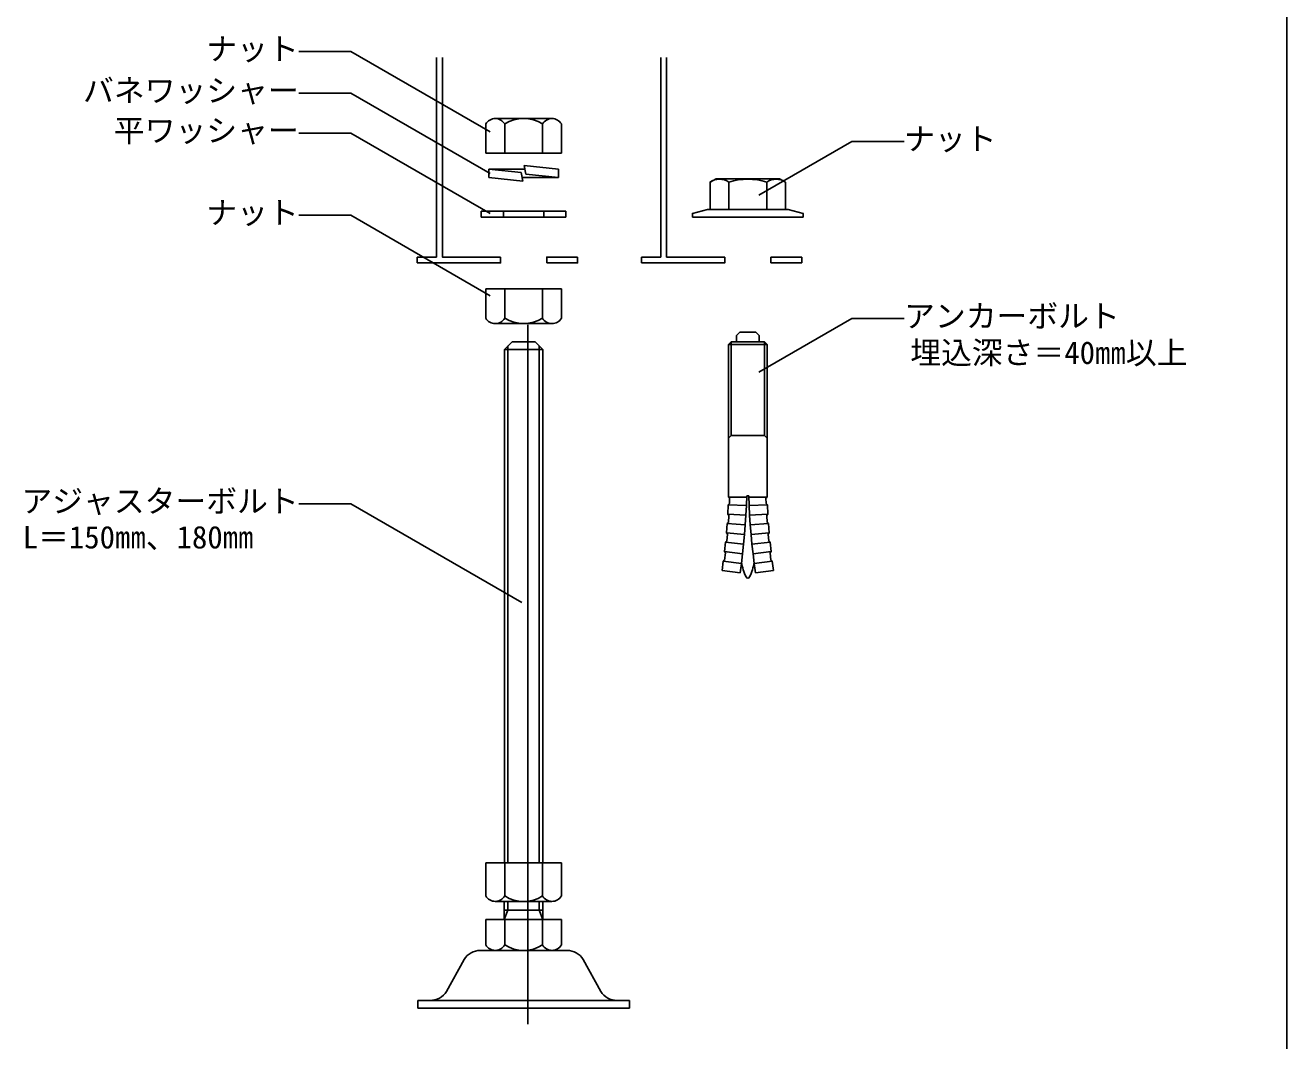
# Model space of a CAD drawing. Units: millimetres on the paper, enlarged 10 times, with parts at other scales. Extents: x -10475 to 9199, y -10092 to 10143.
# Drawn here: x 8380 to 9199, y -4779 to -4120 of the extents above; entities that cross this region are included whole.
import ezdxf
from ezdxf.enums import TextEntityAlignment as Align

# ---------------------------------------------------------------- set-up
doc = ezdxf.new("R2010")
doc.units = ezdxf.units.MM
doc.header["$LTSCALE"] = 10
for name, color, linetype in [('0-F_図面枠', 7, 'Continuous'), ('F-0_FRP', 4, 'Continuous'), ('F-1_SUS', 7, 'Continuous'), ('F-2_金物', 7, 'Continuous'), ('F-3', 7, 'Continuous'), ('F-A_金物品名', 3, 'Continuous')]:
    doc.layers.add(name, color=color, linetype=linetype)
doc.styles.add('ＭＳ ゴシック', font='')
doc.styles.get('ＭＳ ゴシック').set_extended_font_data('MS Gothic')

msp = doc.modelspace()

# ---------------------------------------------------------------- linework, layer by layer
at = {"layer": '0-F_図面枠'}
msp.add_line((9198.81, -5879.95), (9198.81, -3119.95), dxfattribs=at)
at = {"layer": 'F-0_FRP', "color": 7}
for p, q in [((8634.49, -4270.38), (8634.49, -4274.13)), ((8646.99, -4270.38), (8634.49, -4270.38)), ((8646.99, -4274.13), (8634.49, -4274.13)), ((8780, -4270.38), (8780, -4274.13)), ((8792.5, -4270.38), (8780, -4270.38)), ((8792.5, -4274.13), (8780, -4274.13))]:
    msp.add_line(p, q, dxfattribs=at)
at = {"layer": 'F-1_SUS'}
for p, q in [((8646.99, -4140.82), (8646.99, -4270.38)), ((8792.5, -4140.82), (8792.5, -4270.38)), ((8796.25, -4140.82), (8796.25, -4270.38)), ((8796.25, -4270.38), (8834, -4270.38)), ((8864, -4274.13), (8864, -4270.38)), ((8864, -4270.38), (8884, -4270.38)), ((8864, -4274.13), (8884, -4274.13)), ((8884, -4274.13), (8884, -4270.38))]:
    msp.add_line(p, q, dxfattribs=at)
for points in [[(8650.74, -4140.82), (8650.74, -4270.38), (8688.49, -4270.38)], [(8646.99, -4274.13), (8688.49, -4274.13), (8688.49, -4270.38)], [(8718.49, -4274.13), (8718.49, -4270.38), (8738.49, -4270.38)], [(8718.49, -4274.13), (8738.49, -4274.13), (8738.49, -4270.38)], [(8792.5, -4274.13), (8834, -4274.13), (8834, -4270.38)]]:
    msp.add_lwpolyline(points, dxfattribs=at)
at = {"layer": 'F-2_金物'}
for p, q in [((8678.95, -4202.9), (8678.95, -4183.94)), ((8721.89, -4180.4), (8685.09, -4180.4)), ((8691.22, -4202.9), (8691.22, -4183.94)), ((8715.76, -4202.9), (8715.76, -4183.94)), ((8728.03, -4202.9), (8728.03, -4183.94)), ((8728.03, -4202.9), (8678.95, -4202.9)), ((8702.89, -4202.9), (8681.15, -4202.9)), ((8727.15, -4202.9), (8708.26, -4202.9)), ((8824.46, -4221.74), (8828.37, -4219.48)), ((8824.46, -4221.74), (8824.46, -4239.48)), ((8828.37, -4219.48), (8869.62, -4219.48)), ((8836.73, -4221.74), (8836.73, -4239.48)), ((8861.26, -4221.74), (8861.26, -4239.48)), ((8873.53, -4221.74), (8869.62, -4219.48)), ((8873.53, -4221.74), (8873.53, -4239.48)), ((8675.99, -4240.48), (8730.99, -4240.48)), ((8675.99, -4240.48), (8675.99, -4244.48)), ((8690.37, -4240.48), (8690.37, -4244.48)), ((8716.62, -4240.48), (8716.62, -4244.48)), ((8730.99, -4244.48), (8730.99, -4240.48)), ((8822.75, -4239.48), (8875.25, -4239.48)), ((8730.99, -4244.48), (8675.99, -4244.48)), ((8822.75, -4244.48), (8813.09, -4244.48)), ((8822.75, -4244.48), (8875.25, -4244.48)), ((8875.25, -4244.48), (8884.9, -4244.48)), ((8728.03, -4291.02), (8678.95, -4291.02)), ((8678.95, -4291.02), (8678.95, -4309.98)), ((8691.22, -4291.02), (8691.22, -4309.98)), ((8715.76, -4291.02), (8715.76, -4309.98)), ((8728.03, -4291.02), (8728.03, -4309.98)), ((8721.89, -4313.52), (8685.09, -4313.52)), ((8841.7, -4321.2), (8843.79, -4319.11)), ((8841.7, -4325.36), (8841.7, -4321.2)), ((8854.2, -4319.11), (8843.79, -4319.11)), ((8856.29, -4321.2), (8854.2, -4319.11)), ((8856.29, -4325.36), (8856.29, -4321.2)), ((8690.99, -4330.36), (8690.99, -4663.57)), ((8715.99, -4330.36), (8690.99, -4330.36)), ((8710.99, -4325.36), (8715.99, -4330.36)), ((8715.99, -4663.57), (8715.99, -4330.36)), ((8836.5, -4327.06), (8838.19, -4325.36)), ((8861.5, -4327.06), (8836.5, -4327.06)), ((8836.5, -4426.11), (8836.5, -4327.06)), ((8838.19, -4367.86), (8838.19, -4325.36)), ((8859.8, -4325.36), (8838.19, -4325.36)), ((8859.8, -4367.86), (8859.8, -4325.36)), ((8859.8, -4325.36), (8861.5, -4327.06)), ((8861.5, -4426.11), (8861.5, -4327.06)), ((8859.8, -4386.17), (8859.8, -4367.86)), ((8836.5, -4387.86), (8838.19, -4386.17)), ((8859.8, -4386.17), (8861.5, -4387.86)), ((8836.5, -4426.11), (8848.35, -4426.11)), ((8837.22, -4426.86), (8836.52, -4426.11)), ((8837.08, -4430.38), (8837.22, -4426.86)), ((8848.13, -4431.64), (8848.37, -4425.36)), ((8849.62, -4425.36), (8848.37, -4425.36)), ((8849.86, -4431.64), (8849.62, -4425.36)), ((8861.5, -4426.11), (8849.65, -4426.11)), ((8860.78, -4426.86), (8861.47, -4426.11)), ((8860.92, -4430.38), (8860.78, -4426.86)), ((8836.68, -4437.99), (8835.98, -4437.2)), ((8847.8, -4437.9), (8835.98, -4437.2)), ((8837.08, -4430.38), (8836.3, -4431.1)), ((8849.86, -4431.64), (8861.69, -4431.1)), ((8850.19, -4437.9), (8849.86, -4431.64)), ((8850.19, -4437.9), (8862.01, -4437.2)), ((8860.92, -4430.38), (8861.69, -4431.1)), ((8861.32, -4437.99), (8862.01, -4437.2)), ((8861.69, -4431.1), (8862.01, -4437.2)), ((8835.57, -4443.3), (8835.08, -4449.39)), ((8847.38, -4444.17), (8835.57, -4443.3)), ((8836.37, -4442.61), (8835.58, -4443.3)), ((8836.37, -4442.61), (8836.68, -4437.99)), ((8850.61, -4444.17), (8850.19, -4437.9)), ((8850.61, -4444.17), (8862.42, -4443.3)), ((8851.11, -4450.42), (8850.61, -4444.17)), ((8861.62, -4442.61), (8861.32, -4437.99)), ((8861.62, -4442.61), (8862.41, -4443.3)), ((8862.42, -4443.3), (8862.91, -4449.39)), ((8846.88, -4450.42), (8835.08, -4449.39)), ((8835.76, -4450.2), (8835.09, -4449.39)), ((8835.32, -4454.81), (8835.76, -4450.2)), ((8851.11, -4450.42), (8862.91, -4449.39)), ((8851.7, -4456.67), (8851.11, -4450.42)), ((8862.23, -4450.2), (8862.9, -4449.39)), ((8862.67, -4454.81), (8862.23, -4450.2)), ((8834.51, -4455.48), (8833.85, -4461.55)), ((8834.5, -4462.38), (8833.85, -4461.55)), ((8845.61, -4462.91), (8833.85, -4461.55)), ((8833.94, -4466.97), (8834.5, -4462.38)), ((8835.32, -4454.81), (8834.51, -4455.48)), ((8846.29, -4456.67), (8834.51, -4455.48)), ((8851.7, -4456.67), (8863.49, -4455.48)), ((8852.38, -4462.91), (8851.7, -4456.67)), ((8852.38, -4462.91), (8864.15, -4461.55)), ((8862.67, -4454.81), (8863.48, -4455.48)), ((8863.49, -4455.48), (8864.15, -4461.55)), ((8863.49, -4462.38), (8864.14, -4461.55)), ((8864.05, -4466.97), (8863.49, -4462.38)), ((8833.1, -4467.62), (8832.27, -4473.67)), ((8833.94, -4466.97), (8833.11, -4467.62)), ((8853.14, -4469.14), (8852.38, -4462.91)), ((8853.14, -4469.14), (8864.89, -4467.62)), ((8854, -4475.36), (8853.14, -4469.14)), ((8864.05, -4466.97), (8864.88, -4467.62)), ((8864.89, -4467.62), (8865.72, -4473.67)), ((8844, -4475.36), (8832.27, -4473.67)), ((8854, -4475.36), (8865.72, -4473.67)), ((8728.03, -4663.57), (8678.95, -4663.57)), ((8678.95, -4663.57), (8678.95, -4685.03)), ((8691.22, -4663.57), (8691.22, -4685.03)), ((8715.76, -4663.57), (8715.76, -4685.03)), ((8728.03, -4663.57), (8728.03, -4685.03)), ((8721.89, -4688.57), (8685.09, -4688.57)), ((8690.97, -4688.57), (8690.97, -4700.36)), ((8715.99, -4688.57), (8715.99, -4700.36)), ((8690.97, -4694.3), (8715.99, -4694.3)), ((8728.03, -4700.36), (8678.95, -4700.36)), ((8678.95, -4700.36), (8678.95, -4716.82)), ((8691.22, -4700.36), (8691.22, -4716.82)), ((8715.76, -4700.36), (8715.76, -4716.82)), ((8728.03, -4700.36), (8728.03, -4716.82)), ((8675.42, -4720.36), (8731.56, -4720.36)), ((8721.89, -4720.36), (8685.09, -4720.36)), ((8653.41, -4746.99), (8664.82, -4726.24)), ((8742.16, -4726.24), (8753.57, -4746.99)), ((8634.74, -4752.86), (8772.24, -4752.86)), ((8634.74, -4757.86), (8634.74, -4752.86)), ((8772.24, -4752.86), (8772.24, -4757.86)), ((8772.24, -4757.86), (8634.74, -4757.86))]:
    msp.add_line(p, q, dxfattribs=at)
at = {"layer": 'F-2_金物', "color": 4}
for p, q in [((8706.26, -4314.35), (8706.26, -4768.32)), ((8706.26, -4314.35), (8706.26, -4768.32)), ((8693.34, -4328.01), (8693.34, -4663.57)), ((8713.64, -4663.57), (8713.64, -4328.01)), ((8693.34, -4688.57), (8693.34, -4694.3)), ((8693.34, -4694.3), (8690.97, -4700.36))]:
    msp.add_line(p, q, dxfattribs=at)
at = {"layer": 'F-2_金物'}
for points in [[(8822.75, -4239.48), (8813.09, -4241.97), (8813.09, -4244.48)], [(8875.25, -4239.48), (8884.9, -4241.97), (8884.9, -4244.48)], [(8690.99, -4330.36), (8695.99, -4325.36), (8710.99, -4325.36)], [(8859.8, -4386.17), (8838.19, -4386.17), (8838.19, -4367.86)], [(8848.13, -4431.64), (8836.3, -4431.1), (8835.98, -4437.2)], [(8846.29, -4456.67), (8846.88, -4450.42), (8847.38, -4444.17), (8847.8, -4437.9), (8848.13, -4431.64)], [(8844.85, -4469.14), (8845.61, -4462.91), (8846.29, -4456.67)], [(8844, -4475.36), (8844.85, -4469.14), (8833.1, -4467.62)]]:
    msp.add_lwpolyline(points, dxfattribs=at)
at = {"layer": 'F-2_金物', "color": 4}
msp.add_lwpolyline([(8713.64, -4688.57), (8713.64, -4694.3), (8715.99, -4700.36)], dxfattribs=at)
at = {"layer": 'F-2_金物'}
for centre, radius, start, end in [((8685.09, -4187.49), 7.08, 29.99985, 149.99985), ((8703.49, -4203.42), 23.02, 57.79585, 122.2043), ((8721.89, -4187.49), 7.08, 29.99985, 149.99985), ((8830.59, -4230.43), 10.64, 54.793, 125.207), ((8849, -4259.43), 39.64, 71.971, 108.029), ((8867.4, -4230.43), 10.64, 54.793, 125.207), ((8685.09, -4306.44), 7.08, 210.00015, 330.00015), ((8703.49, -4290.5), 23.02, 237.7957, 302.20415), ((8721.89, -4306.44), 7.08, 210.00015, 330.00015), ((8877.84, -4463.55), 33.26, 188.441, 205.72), ((8820.16, -4463.55), 33.26, 334.28, 351.559), ((8849, -4477.45), 1.25, 205.72, 334.28), ((8685.09, -4681.49), 7.08, 210.00015, 330.00015), ((8703.49, -4665.55), 23.02, 237.7957, 302.20415), ((8721.89, -4681.49), 7.08, 210.00015, 330.00015), ((8675.42, -4732.86), 12.5, 90, 147.99462), ((8685.09, -4713.28), 7.08, 210.00015, 330.00015), ((8703.49, -4697.34), 23.02, 237.7957, 302.20415), ((8721.89, -4713.28), 7.08, 210.00015, 330.00015), ((8731.56, -4732.86), 12.5, 32.00538, 90), ((8642.81, -4740.36), 12.5, 270, 327.99462), ((8764.17, -4740.36), 12.5, 212.00538, 270)]:
    msp.add_arc(centre, radius, start, end, dxfattribs=at)
at = {"layer": 'F-3'}
for p, q in [((8680.87, -4218.78), (8680.87, -4213.25)), ((8702, -4215.47), (8680.87, -4213.25)), ((8704.35, -4213.25), (8680.87, -4213.25)), ((8702, -4215.47), (8703.08, -4221.11)), ((8703.9, -4210.91), (8726.12, -4213.25)), ((8704.99, -4216.56), (8703.9, -4210.91)), ((8704.99, -4216.56), (8726.12, -4218.78)), ((8726.12, -4218.78), (8726.12, -4213.25)), ((8680.87, -4218.78), (8703.08, -4221.11)), ((8702.63, -4218.78), (8726.12, -4218.78))]:
    msp.add_line(p, q, dxfattribs=at)
at = {"layer": 'F-A_金物品名'}
for p, q in [((8591.35, -4136.87), (8557.53, -4136.87)), ((8591.35, -4136.87), (8681.85, -4189.12)), ((8591.35, -4163.93), (8557.53, -4163.93)), ((8591.35, -4163.93), (8681.85, -4216.18)), ((8591.35, -4189.87), (8557.53, -4189.87)), ((8591.35, -4189.87), (8681.85, -4242.12)), ((8916.62, -4195.28), (8856.25, -4230.13)), ((8916.62, -4195.28), (8950.44, -4195.28)), ((8591.35, -4243.17), (8557.53, -4243.17)), ((8591.35, -4243.17), (8681.85, -4295.42)), ((8916.62, -4310.29), (8856.25, -4345.14)), ((8916.62, -4310.29), (8950.44, -4310.29)), ((8591.35, -4430.45), (8557.53, -4430.45)), ((8591.35, -4430.45), (8702.23, -4494.47))]:
    msp.add_line(p, q, dxfattribs=at)

# ---------------------------------------------------------------- texts
at = {"layer": 'F-A_金物品名', "color": 7, "style": 'ＭＳ ゴシック'}
for s, p in [('ナット', (8497.53, -4146.87)), ('バネワッシャー', (8417.53, -4173.93)), ('平ワッシャー', (8437.53, -4199.87)), ('ナット', (8950.44, -4205.28)), ('ナット', (8497.53, -4253.17)), ('アンカーボルト', (8950.44, -4320.29)), ('埋込深さ＝40㎜以上', (8954.44, -4344.11)), ('アジャスターボルト', (8377.53, -4440.45)), ('L＝150㎜、180㎜', (8378.38, -4463.87))]:
    msp.add_text(s, height=14.66, dxfattribs=at).set_placement(p, align=Align.BOTTOM_LEFT)

doc.saveas('drawing.dxf')
